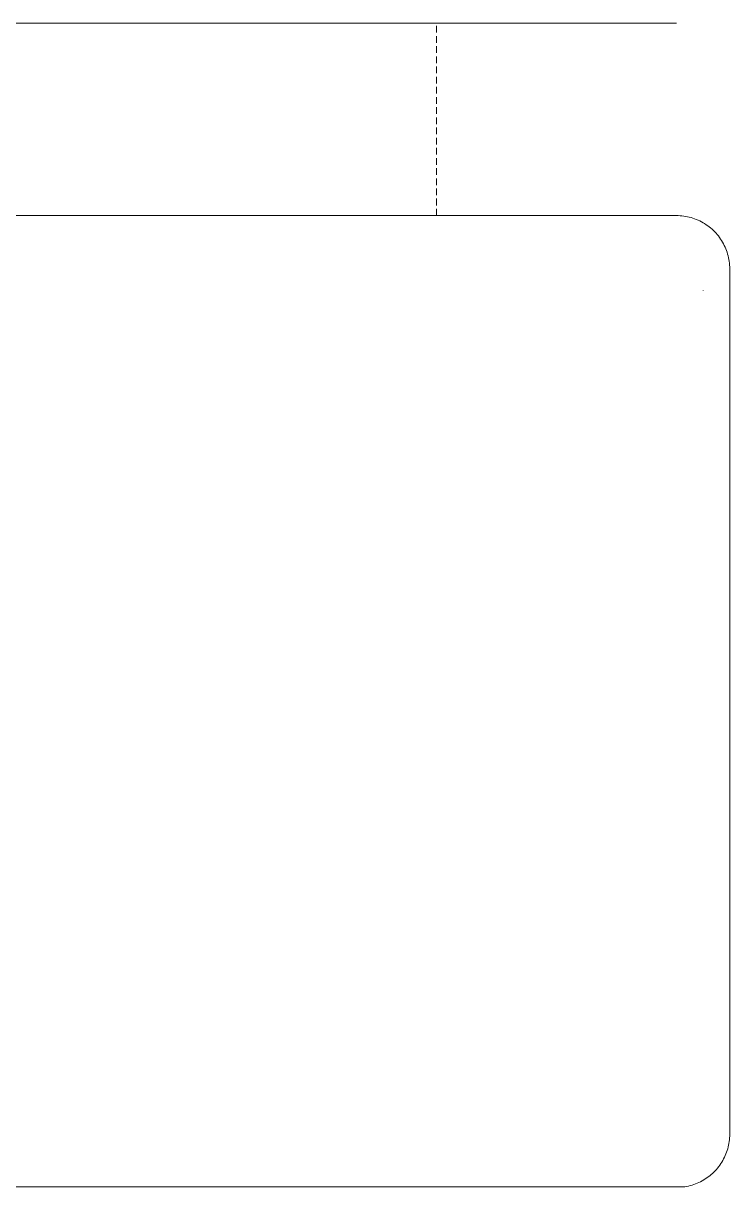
# Model space of a CAD drawing. Header units: millimetres. Extents: x -253 to 4295, y -442 to 2895.
# Drawn here: x 1612.4 to 1744.8, y 1041.9 to 1260 of the extents above; entities that cross this region are included whole.
import ezdxf

# ---------------------------------------------------------------- set-up
doc = ezdxf.new("R2010")
doc.units = ezdxf.units.MM
doc.linetypes.add('HIDDEN', pattern=[1.905, 1.27, -0.635])
doc.layers.add('ZANO_R', color=7, linetype='Continuous', lineweight=0)
doc.layers.add('ZANO_R_przerywana', color=7, linetype='HIDDEN', lineweight=0)

msp = doc.modelspace()

# ---------------------------------------------------------------- linework, layer by layer
at = {"layer": 'ZANO_R'}
for p, q in [((1734.83, 1260.02), (-45.17, 1260.02)), ((-45.17, 1223.97), (1734.83, 1223.97)), ((1734.83, 1223.97), (1735.18, 1223.96)), ((1735.18, 1223.96), (1735.53, 1223.95)), ((1735.53, 1223.95), (1735.88, 1223.92)), ((1735.88, 1223.92), (1736.22, 1223.87)), ((1736.22, 1223.87), (1736.57, 1223.82)), ((1736.57, 1223.82), (1736.91, 1223.75)), ((1736.91, 1223.75), (1737.25, 1223.68)), ((1737.25, 1223.68), (1737.58, 1223.59)), ((1737.58, 1223.59), (1737.92, 1223.49)), ((1737.92, 1223.49), (1738.25, 1223.37)), ((1738.25, 1223.37), (1738.57, 1223.25)), ((1738.57, 1223.25), (1738.89, 1223.11)), ((1738.89, 1223.11), (1739.21, 1222.97)), ((1739.21, 1222.97), (1739.52, 1222.81)), ((1739.52, 1222.81), (1739.83, 1222.64)), ((1739.83, 1222.64), (1740.12, 1222.46)), ((1740.12, 1222.46), (1740.42, 1222.27)), ((1740.42, 1222.27), (1740.7, 1222.07)), ((1740.7, 1222.07), (1740.98, 1221.86)), ((1740.98, 1221.86), (1741.25, 1221.65)), ((1741.25, 1221.65), (1741.52, 1221.42)), ((1741.52, 1221.42), (1741.77, 1221.18)), ((1741.77, 1221.18), (1742.02, 1220.93)), ((1742.02, 1220.93), (1742.26, 1220.68)), ((1742.26, 1220.68), (1742.49, 1220.42)), ((1742.49, 1220.42), (1742.71, 1220.15)), ((1742.71, 1220.15), (1742.92, 1219.87)), ((1742.92, 1219.87), (1743.12, 1219.58)), ((1743.12, 1219.58), (1743.31, 1219.29)), ((1743.31, 1219.29), (1743.49, 1218.99)), ((1743.49, 1218.99), (1743.66, 1218.69)), ((1743.66, 1218.69), (1743.81, 1218.38)), ((1743.81, 1218.38), (1743.96, 1218.06)), ((1743.96, 1218.06), (1744.1, 1217.74)), ((1744.1, 1217.74), (1744.22, 1217.42)), ((1744.22, 1217.42), (1744.34, 1217.09)), ((1744.34, 1217.09), (1744.44, 1216.76)), ((1744.44, 1216.76), (1744.53, 1216.42)), ((1744.53, 1216.42), (1744.61, 1216.08)), ((1744.61, 1216.08), (1744.68, 1215.74)), ((1744.68, 1215.74), (1744.73, 1215.4)), ((1744.73, 1215.4), (1744.78, 1215.05)), ((1744.78, 1215.05), (1744.81, 1214.7)), ((1744.81, 1214.7), (1744.83, 1214.36)), ((1744.83, 1214.36), (1744.83, 1214.01)), ((1744.83, 1210.53), (1744.83, 1214.01)), ((1744.83, 1051.77), (1744.83, 1210.53)), ((1739.83, 1209.97), (1739.83, 1209.91)), ((1744.83, 1051.43), (1744.81, 1051.08)), ((1744.83, 1051.77), (1744.83, 1051.43)), ((1744.45, 1049.06), (1744.35, 1048.73)), ((1744.54, 1049.39), (1744.45, 1049.06)), ((1744.62, 1049.72), (1744.54, 1049.39)), ((1744.68, 1050.06), (1744.62, 1049.72)), ((1744.74, 1050.4), (1744.68, 1050.06)), ((1744.78, 1050.74), (1744.74, 1050.4)), ((1744.81, 1051.08), (1744.78, 1050.74)), ((1743.52, 1046.85), (1743.35, 1046.55)), ((1743.69, 1047.15), (1743.52, 1046.85)), ((1743.84, 1047.45), (1743.69, 1047.15)), ((1743.99, 1047.77), (1743.84, 1047.45)), ((1744.12, 1048.08), (1743.99, 1047.77)), ((1744.24, 1048.4), (1744.12, 1048.08)), ((1744.35, 1048.73), (1744.24, 1048.4)), ((1741.85, 1044.67), (1741.6, 1044.44)), ((1742.09, 1044.92), (1741.85, 1044.67)), ((1742.33, 1045.17), (1742.09, 1044.92)), ((1742.55, 1045.43), (1742.33, 1045.17)), ((1742.76, 1045.7), (1742.55, 1045.43)), ((1742.97, 1045.98), (1742.76, 1045.7)), ((1743.16, 1046.26), (1742.97, 1045.98)), ((1743.35, 1046.55), (1743.16, 1046.26)), ((1738.41, 1042.46), (1738.08, 1042.35)), ((1738.73, 1042.59), (1738.41, 1042.46)), ((1739.04, 1042.73), (1738.73, 1042.59)), ((1739.35, 1042.88), (1739.04, 1042.73)), ((1739.65, 1043.04), (1739.35, 1042.88)), ((1739.95, 1043.21), (1739.65, 1043.04)), ((1740.24, 1043.39), (1739.95, 1043.21)), ((1740.53, 1043.58), (1740.24, 1043.39)), ((1740.81, 1043.78), (1740.53, 1043.58)), ((1741.08, 1043.99), (1740.81, 1043.78)), ((1741.35, 1044.21), (1741.08, 1043.99)), ((1741.6, 1044.44), (1741.35, 1044.21)), ((1736.42, 1041.93), (-46.75, 1041.93)), ((1736.76, 1041.99), (1736.42, 1041.93)), ((1737.09, 1042.07), (1736.76, 1041.99)), ((1737.43, 1042.15), (1737.09, 1042.07)), ((1737.76, 1042.24), (1737.43, 1042.15)), ((1738.08, 1042.35), (1737.76, 1042.24))]:
    msp.add_line(p, q, dxfattribs=at)
at = {"layer": 'ZANO_R_przerywana'}
msp.add_line((1689.83, 1223.97), (1689.83, 1260.02), dxfattribs=at)

doc.saveas('drawing.dxf')
